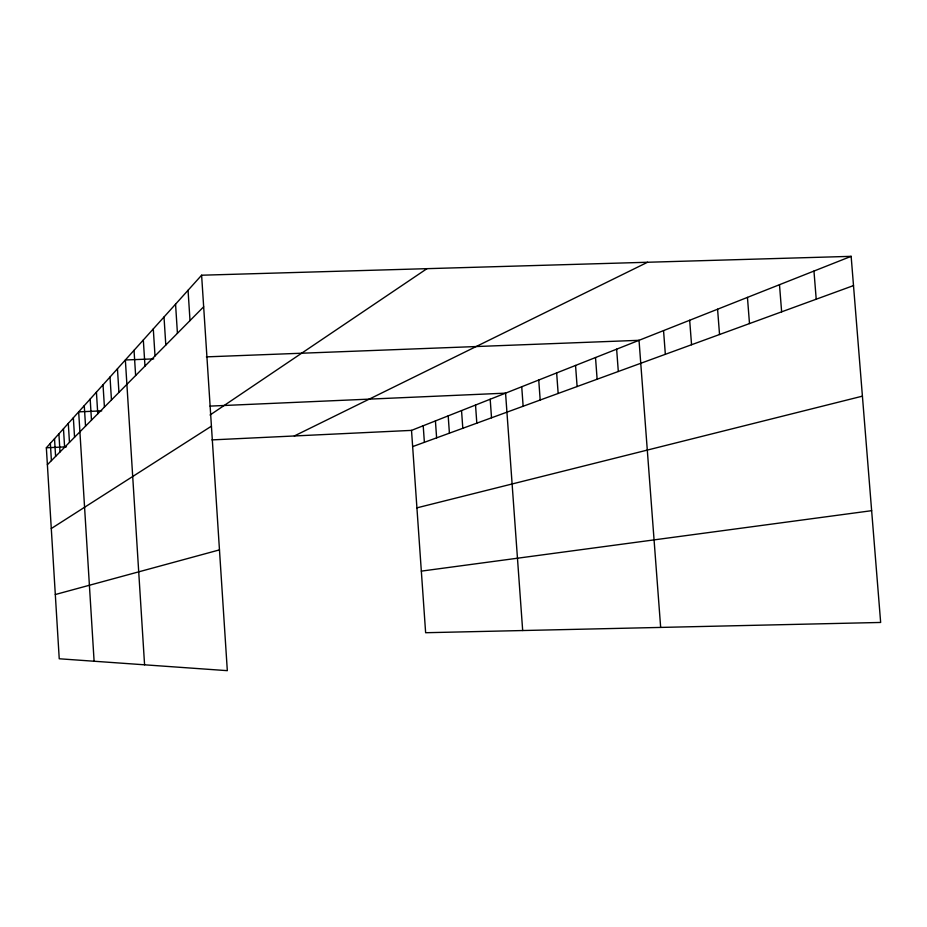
<?xml version="1.0" encoding="UTF-8"?>
<svg xmlns="http://www.w3.org/2000/svg" width="927" height="927" viewBox="0 0 927 927"><rect width="100%" height="100%" fill="white"/><g stroke="black" fill="none" stroke-linecap="round" stroke-linejoin="round"><path stroke-width="1.39" d="M201.611 275.215L227.324 670.661L59.235 658.773L46.35 447.787L201.611 275.215L851.148 256.339L880.65 622.457L425.632 632.724L411.518 430.383L851.148 256.339M47.381 464.705L203.662 306.791M210.035 415.018L426.999 268.656M51.286 528.552L211.426 426.177M294.322 435.968L647.567 262.248M412.642 446.605L853.512 285.586M55.307 594.531L219.467 549.885M416.918 507.845L862.423 396.153M421.333 571.125L871.647 510.684M46.35 447.787L66.466 446.826M211.97 439.896L411.518 430.383M101.738 410.858L78.668 411.866L94.102 661.241M210.058 406.107L505.563 393.152L522.677 630.534M153.708 358.888L125.354 359.977L144.577 664.81M206.385 356.872L639.027 340.313L660.661 627.417M813.964 271.055L816.212 299.201M779.491 284.705L781.635 311.831M747.452 297.393L749.491 323.569M717.579 309.212L719.537 334.52M689.676 320.267L691.554 344.74M663.547 330.603L665.343 354.311M616.64 349.178L618.309 371.495M595.516 357.544L597.127 379.224M575.551 365.447L577.104 386.536M556.652 372.932L558.158 393.465M538.738 380.024L540.186 400.024M521.727 386.756L523.141 406.246M490.186 399.236L491.519 417.799M475.528 405.041L476.814 423.164M461.542 410.58L462.805 428.286M448.193 415.864L449.41 433.176M435.423 420.916L436.617 437.845M423.21 425.748L424.381 442.318M188.054 290.278L190.012 320.58M175.562 304.172L177.428 333.291M164.009 317.011L165.806 345.041M153.291 328.923L155.018 355.945M143.326 340L144.983 366.084M134.033 350.325L135.632 375.528M117.451 368.761L118.934 392.399M110.023 377.011L111.46 399.954M103.024 384.798L104.415 407.069M96.42 392.133L97.764 413.79M90.174 399.073L91.483 420.14M84.264 405.644L85.539 426.142M73.349 417.776L74.554 437.243M68.297 423.396L69.467 442.388M63.476 428.749L64.623 447.277M58.899 433.848L60.012 451.947M54.519 438.703L55.608 456.397M50.348 443.349L51.402 460.638"/></g></svg>
